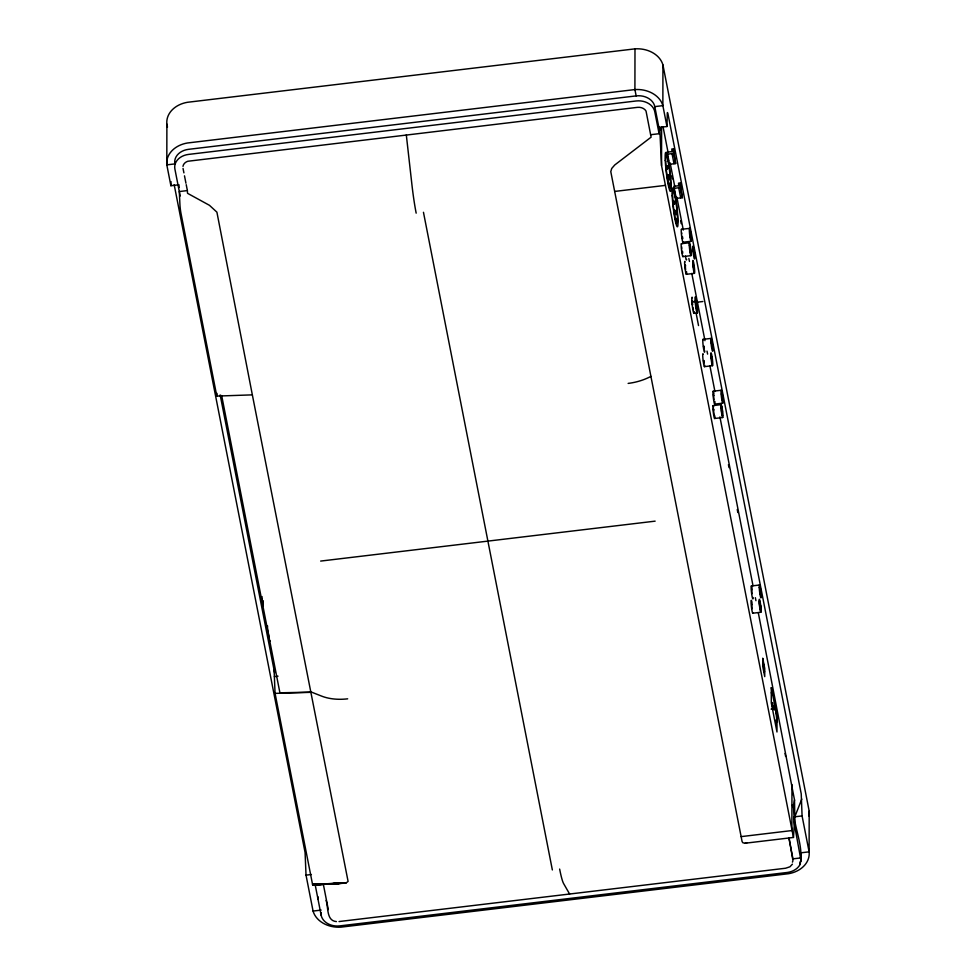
<?xml version="1.0" encoding="UTF-8"?>
<svg xmlns="http://www.w3.org/2000/svg" width="976" height="976" viewBox="0 0 976 976"><rect width="100%" height="100%" fill="white"/><g stroke="black" fill="none" stroke-linecap="round" stroke-linejoin="round"><path stroke-width="1.46" d="M174.179 184.708L305.085 852.536L306.025 875.155L313.064 911.059A26.254 20.545 0.1 0 0 320.75 921.637L323.166 923.223A26.254 20.545 0.1 0 0 341.014 927.139L788.596 873.703A26.254 20.545 0.1 0 0 809.116 851.841L809.189 811.129L662.936 64.941A26.254 20.545 0.1 0 0 634.986 48.861L187.404 102.297A26.254 20.545 0.1 0 0 166.884 124.159L166.811 164.871L170.898 185.733L177.632 184.928M318.03 899.372L318.042 896.822M758.279 612.647L794.513 799.942C789.938 821.829 804.675 843.008 800.1 864.468C797.575 869.152 792.488 871.763 787.351 872.459L339.77 925.895A16.348 12.798 0.1 0 1 321.128 915.183L321.141 912.633M406.309 134.895L412.128 186.477A41.773 3.977 83.2 0 0 416.166 213.158M634.986 48.861L634.912 89.572L636.157 95.892A16.348 12.798 0.1 0 1 654.786 106.616L662.863 105.652L662.936 64.941M182.988 166.371A8.101 6.344 0.1 0 1 187.782 161.26L637.389 107.36A8.101 6.344 0.1 0 1 646.039 111.081L651.102 137.165L614.758 164.968L611.745 168.445L610.781 171.605L742.102 841.593L742.907 842.788L745.298 843.203L793.464 837.457L661.545 165.542L661.606 126.917M667.181 154.208L667.181 152.171L673.647 151.402L673.477 148.767L675.624 163.553L669.158 164.322L667.181 154.208L673.647 153.427L673.647 151.402M673.879 188.356L673.879 186.318L680.345 185.55L680.162 182.915L682.322 197.701L675.856 198.47L673.879 188.356L680.333 187.575L680.345 185.55M774.066 708.771L774.066 705.721L774.31 710.04L774.066 708.771L771.113 709.125M791.963 784.509L791.878 830.564L741.126 836.627M800.1 864.468L800.113 861.93M170.898 185.733L171.007 181.573M651.016 134.676L659.093 133.712L658.873 127.478L666.962 126.514L667.316 112.643A6.588 0.622 83.2 0 1 668.182 115.009L801.223 793.793L802.077 815.924L809.116 851.841L801.04 852.804L801.125 856.135M667.438 168.921L667.047 165.713L667.438 168.921L666.535 168.933L666.205 165.81L666.425 166.396M669.438 179.12C668.499 167.677 670.195 187.746 668.292 176.095M673.538 204.448C672.635 199.958 674.196 199.641 674.379 204.338M675.587 214.513C674.514 210.511 676.197 209.681 676.368 214.525M681.736 232.813L681.736 233.862M794.513 799.942L794.806 816.802L793.464 837.457M274.11 670.122L275.061 693.375L312.527 884.329L345.98 883.024L348.09 881.413L252.345 394.865L216.794 396.085L217.014 393.377M313.052 884.671L345.98 883.024M263.032 604.4L262.422 602.741M666.986 165.835L666.181 165.932M681.724 246.952L681.712 248.99M704.196 363.157L703.464 360.681M794.806 816.802L801.784 799.063M792.414 864.163L789.938 866.798L785.582 868.237L339.05 921.551M312.918 885.122L312.527 884.329L345.26 883.024M674.55 212.585C675.282 205.277 675.026 217.343 675.319 212.06M650.907 376.37L650.724 376.48A41.773 25.693 -11.1 0 1 628.141 383.397M658.849 127.612L659.691 127.38L660.032 130.101M746.786 842.886L745.298 843.203M692.509 300.498L692.496 304.817M704.208 349.018L703.525 346.309M262.032 596.58L262.178 602.168M636.157 95.892L188.575 149.328A16.348 12.798 0.1 0 0 174.887 163.907L166.811 164.871A26.254 20.545 0.1 0 1 187.331 143.008L634.912 89.572A26.254 20.545 0.1 0 1 662.863 105.652L666.962 126.514M252.345 394.865L216.904 212.158L209.437 205.302L187.514 193.297L187.38 190.588L179.303 191.552L179.95 205.021A7.454 0.708 83.2 0 0 180.999 213.427L216.794 396.085M673.647 149.365L671.817 148.962L672.037 151.585M666.169 166.152L667.169 166.018M666.181 166.457L667.23 166.31M666.205 166.835L667.011 166.737M666.242 167.25L667.047 167.152M666.291 167.665L667.401 167.494M666.352 168.079L667.438 167.909M667.462 168.811L666.535 168.933L667.462 168.287M666.413 168.433L667.218 168.336M666.486 168.726L667.474 168.592M667.279 175.058L668.084 174.96L668.414 178.071L668.084 174.96L667.34 175.265M668.17 176.119L669.097 175.997M668.157 176.339L668.975 176.253M668.17 176.656L668.975 176.558M668.194 177.022L668.999 176.924M668.475 176.949L669.341 177.266M668.231 177.437L669.048 177.339M668.292 177.864L669.402 177.693M668.34 178.266L669.438 178.096M669.463 178.998L668.536 179.12L669.463 178.474M668.414 178.632L669.219 178.535M668.475 178.925L669.463 178.779M680.345 183.512L678.515 183.11L678.723 185.733M614.66 191.43L665.425 185.379M673.123 201.349L674.05 201.227M673.111 201.568L674.099 201.422M673.123 201.873L674.172 201.715M673.428 202.178L674.233 202.081M673.147 202.239L673.952 202.154M673.489 202.581L674.294 202.483M673.184 202.654L673.989 202.557M673.233 203.081L674.343 202.91M673.294 203.484L674.379 203.325M673.599 203.789L674.404 203.691M673.355 203.85L674.16 203.752M673.416 204.143L674.416 203.996M673.477 204.35L674.404 204.216M674.221 210.462L675.209 211.231M674.27 210.67L675.087 210.572M674.343 210.962L675.148 210.865M675.111 211.536L676.039 211.414M675.099 211.755L676.1 211.609M675.111 212.06L676.161 211.902M675.416 212.365L676.222 212.268M675.136 212.439L675.941 212.341M675.477 212.768L676.283 212.67M675.172 212.841L675.978 212.756M675.526 213.195L676.331 213.097M675.221 213.268L676.039 213.171M675.282 213.683L676.38 213.512M675.587 213.976L676.405 213.878M675.355 214.037L676.161 213.939M675.416 214.33L676.405 214.195M675.477 214.537L676.405 214.415M675.941 222.906L676.612 222.687L676.71 218.429M681.516 229.323L689.593 228.36M682.907 242.243L690.984 241.267A6.539 0.622 83.2 0 0 690.557 232.19A6.539 0.622 83.2 0 0 689.337 230.983A6.539 0.622 83.2 0 0 690.984 241.267M681.455 243.707L689.532 242.743M682.846 256.615L690.923 255.651A6.539 0.622 83.2 0 0 690.496 246.574A6.539 0.622 83.2 0 0 689.263 245.354A6.539 0.622 83.2 0 0 690.923 255.651M686.311 274.317L694.4 273.353A6.539 0.622 83.2 0 0 693.96 264.276A6.539 0.622 83.2 0 0 692.74 263.069A6.539 0.622 83.2 0 0 694.4 273.353M695.156 301.596L691.923 301.987L692.533 305.098M697.047 302.206L702.866 301.511M694.131 313.223L697.364 312.845M703.086 339.355L711.162 338.391M704.416 366.647L712.492 365.683A6.539 0.622 83.2 0 0 712.053 356.606A6.539 0.622 83.2 0 0 710.833 355.386A6.539 0.622 83.2 0 0 712.492 365.683M713.249 391.205L721.325 390.241M714.639 404.125L722.716 403.161A6.539 0.622 83.2 0 0 722.289 394.084A6.539 0.622 83.2 0 0 721.057 392.864A6.539 0.622 83.2 0 0 722.716 403.161M713.175 405.589L721.264 404.625M714.578 418.497L722.655 417.533A6.539 0.622 83.2 0 0 722.216 408.456A6.539 0.622 83.2 0 0 720.996 407.248A6.539 0.622 83.2 0 0 722.655 417.533M320.665 561.078L655.14 521.147M751.422 585.978L759.499 585.014M752.74 613.221L760.816 612.257A6.539 0.622 83.2 0 0 760.389 603.18A6.539 0.622 83.2 0 0 759.157 601.972A6.539 0.622 83.2 0 0 760.816 612.257M274.378 676.624L278.014 676.185M306.025 875.155L311.405 874.508M802.077 815.924L794 816.888L793.988 821.987L801.125 861.222M313.064 911.059L321.141 910.096M801.028 857.892L792.951 858.856L788.815 837.737M330.596 883.792L312.784 885.037L343.247 883.158M333.56 883.585L342.466 882.963M343.454 883.073L312.698 884.878L344.235 883.207M344.382 883.097L312.613 884.634L345.15 883.158M275.061 693.375L311.027 692.326M310.612 692.155L279.917 692.801L221.65 395.5M340.819 882.792L341.929 883.048M336.403 921.588C326.167 920.758 328.497 907.229 326.106 900.445M310.527 691.74L321.275 695.973A41.773 25.693 -11.1 0 0 347.676 698.828M771.296 692.753L772.809 695.327M569.606 894.028L563.701 883.731A41.773 3.977 83.2 0 1 559.638 869.067M263.081 606.267L262.202 601.07M693.399 309.88L692.838 307.306M751.996 589.809L751.691 589.223L751.984 593.75M721.959 409.042L721.532 407.87L721.52 409.908M685.628 265.826L685.189 264.655L685.616 269.901M713.944 395.634L713.517 394.463L713.944 399.696M713.883 410.005L713.444 408.834L714.005 414.666M752.045 604.73L751.691 603.534L752.045 608.804M268.937 637.243L268.095 631.545M792.963 793.866L793.146 794.757M673.647 153.427L675.624 163.553M680.333 187.575L682.322 197.701M672.025 153.622L674.013 163.748M678.723 187.77L680.699 197.884M663.082 126.953L668.06 152.366M670.109 162.821L674.806 186.733M676.856 197.189L683.298 230.068M688.861 258.469L689.446 261.458M691.789 273.414L704.965 340.661M707.014 351.116L707.6 354.105M709.955 366.061L714.932 391.474M719.91 416.874L753.008 585.746M755.351 597.702L755.936 600.691M667.181 152.171L668.889 160.845M671.842 175.826L672.427 178.828M674.16 187.758L675.856 196.432M680.638 220.722L681.224 223.711M728.438 464.649L729.035 467.638M737.246 509.533L737.832 512.534M785.046 753.46L785.631 756.449M696.12 313.259L698.523 325.557M654.786 106.616L659.41 130.174M659.093 133.712L654.774 111.703A16.348 12.798 0.1 0 0 636.145 100.979L188.563 154.415A16.348 12.798 0.1 0 0 174.887 168.994L180.182 196.03M423.462 212.292L552.355 869.945M183.037 168.445L183.915 172.874M184.488 175.826L185.94 183.207M186.221 184.684L187.38 190.588M323.3 884.049L328.302 909.608M220.161 394.902L274.659 672.928M166.884 124.159L167.469 127.161M315.224 885.012L321.128 915.183M789.072 837.701L792.927 860.515A8.101 6.344 0.1 0 1 792.427 862.125M760.255 604.486C758.035 595.897 762.061 622.066 760.499 605.059M759.987 607.109C762.207 615.685 758.181 589.565 759.743 606.547M682.017 251.466L682.578 253.37L682.578 251.332M661.545 165.542L659.691 127.38M722.155 409.115L722.484 411.604M689.971 249.685C691.703 258.25 689.483 239.95 689.873 248.843M681.968 236.277L682.566 239.01L682.639 236.961M792.451 804.761L792.793 807.457M721.423 410.554L722.484 415.922L721.435 406.236L722.301 414.3L722.386 412.25M668.536 177.364L668.645 178.571M262.934 600.679L263.081 601.948M262.8 600.923L263.032 603.339M775.774 710.394L777.006 721.837M704.135 346.163L704.208 346.98M704.062 360.534L704.196 362.108M666.596 167.591L666.657 168.372M178.974 184.769L179.108 187.49M669.768 183.024L669.792 185.294M752.996 612.708A6.539 0.622 83.2 0 1 751.862 609.89A6.539 0.622 83.2 0 1 751.056 601.375A6.539 0.622 83.2 0 1 752.045 602.692M809.189 811.129A26.254 20.545 0.1 0 1 808.982 816.058M714.835 415.874A6.539 0.622 83.2 0 1 714.127 417.289A6.539 0.622 83.2 0 1 712.919 408.212A6.539 0.622 83.2 0 1 713.627 406.797M692.423 297.778A8.174 0.781 83.2 0 0 691.825 300.547L691.947 302.414A8.174 0.781 83.2 0 0 694.095 313.357L694.229 312.771A8.174 0.781 83.2 0 0 694.265 311.661M704.709 365.244A6.539 0.622 83.2 0 1 703.208 361.181A6.539 0.622 83.2 0 1 703.22 354.129M269.937 640.732A8.174 0.781 83.2 0 1 268.412 636.584A8.174 0.781 83.2 0 1 267.546 625.884M683.102 256.102A6.539 0.622 83.2 0 1 681.541 250.307A6.539 0.622 83.2 0 1 681.663 244.098M753.106 597.495A6.539 0.622 83.2 0 1 752.106 596.507A6.539 0.622 83.2 0 1 751.13 587.369A6.539 0.622 83.2 0 1 752.118 588.357M686.579 271.694A6.539 0.622 83.2 0 1 685.957 273.414A6.539 0.622 83.2 0 1 684.713 264.996A6.539 0.622 83.2 0 1 685.128 261.812M714.896 401.502A6.539 0.622 83.2 0 1 714.103 402.551A6.539 0.622 83.2 0 1 712.956 392.986A6.539 0.622 83.2 0 1 713.944 393.596M704.77 350.872A6.539 0.622 83.2 0 1 703.281 346.809A6.539 0.622 83.2 0 1 703.293 339.758M686.64 259.433A6.539 0.622 83.2 0 1 685.42 256.115M683.163 241.719A6.539 0.622 83.2 0 1 681.602 235.936A6.539 0.622 83.2 0 1 681.724 229.726M762.768 658.385L762.744 666.523L764.733 676.636L764.745 668.499L762.768 658.385M763.232 662.814L764.428 672L763.232 662.814M771.308 687.641L771.284 702.915L776.981 732L777.006 716.738L771.308 687.641M772.419 702.586L772.65 706.905L772.419 702.586M775.883 720.3L776.127 724.607L775.883 720.3M689.812 231.849L690.642 238.046L689.812 231.849M689.507 244.744L690.752 254.041L689.507 244.744M693.289 249.551L694.107 255.749L693.289 249.551M692.984 262.446L694.217 271.743L692.984 262.446M693.216 263.935L694.046 270.132L693.216 263.935M695.546 300.498L696.779 309.795L695.546 300.498M711.382 341.881L712.212 348.078L711.382 341.881M711.077 354.764L712.309 364.06L711.077 354.764M711.321 356.252L712.138 362.45L711.321 356.252M721.545 393.731L722.374 399.928L721.545 393.731M759.718 588.504L760.548 594.701L759.718 588.504M697.462 312.381L697.328 312.979A8.174 0.781 83.2 0 1 695.18 302.023L695.058 300.169A8.174 0.781 83.2 0 1 696.266 299.864A8.174 0.781 83.2 0 1 697.462 312.381M759.23 587.637A6.539 0.622 83.2 0 0 760.89 597.922A6.539 0.622 83.2 0 0 760.463 588.845A6.539 0.622 83.2 0 0 759.23 587.637M665.254 160.454A19.618 1.867 83.2 0 0 670.219 191.32A19.618 1.867 83.2 0 0 668.926 164.09A19.618 1.867 83.2 0 0 665.254 160.454M672.196 195.871A19.618 1.867 83.2 0 0 677.161 226.737A19.618 1.867 83.2 0 0 675.856 199.507A19.618 1.867 83.2 0 0 672.196 195.871M710.894 341.014A6.539 0.622 83.2 0 0 712.553 351.299A6.539 0.622 83.2 0 0 712.126 342.222A6.539 0.622 83.2 0 0 710.894 341.014M672.635 197.018A16.348 1.562 83.2 0 0 676.697 223.37A16.348 1.562 83.2 0 0 675.868 201.715A16.348 1.562 83.2 0 0 672.635 197.018M665.693 161.601A16.348 1.562 83.2 0 0 669.756 187.965A16.348 1.562 83.2 0 0 668.926 166.31A16.348 1.562 83.2 0 0 665.693 161.601M692.801 248.685A6.539 0.622 83.2 0 0 694.461 258.982A6.539 0.622 83.2 0 0 694.021 249.905A6.539 0.622 83.2 0 0 692.801 248.685"/></g></svg>
